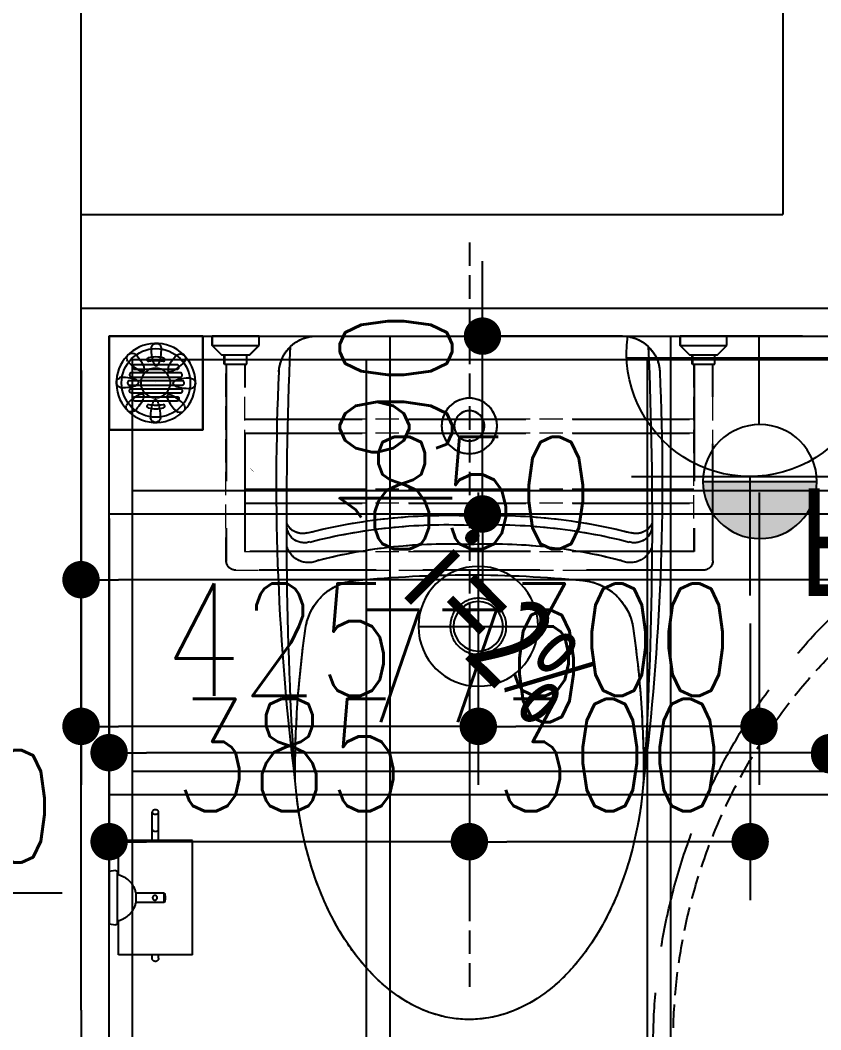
# Model space of a CAD drawing. Header units: inches. Extents: x -2597087 to 134135, y -662679 to 20000.
# Drawn here: x 15353 to 16208, y -36923 to -35845 of the extents above; entities that cross this region are included whole.
import ezdxf
from ezdxf.enums import TextEntityAlignment as Align

# ---------------------------------------------------------------- set-up
doc = ezdxf.new("R2010")
doc.units = ezdxf.units.IN
doc.header["$LTSCALE"] = 100
doc.header["$MEASUREMENT"] = 0
doc.linetypes.add('CENTER', pattern=[50.8, 31.75, -6.35, 6.35, -6.35])
doc.linetypes.add('DASH', pattern=[0.35, 0.25, -0.1])
doc.layers.get('0').update_dxf_attribs({"linetype": 'CONTINUOUS'})
doc.layers.get('Defpoints').update_dxf_attribs({"linetype": 'CONTINUOUS'})
for name, color, linetype in [('-04给水图层', 142, 'CENTER'), ('006地漏', 146, 'CONTINUOUS'), ('EQUIP-动力', 3, 'CONTINUOUS'), ('EQUIP-动力-DIM', 3, 'CONTINUOUS'), ('floor', 8, 'CONTINUOUS'), ('FUR-DIM', 3, 'CONTINUOUS'), ('RC', 1, 'CONTINUOUS'), ('WALL', 7, 'CONTINUOUS'), ('wall-dim', 3, 'CONTINUOUS'), ('WALL-FSL', 1, 'CONTINUOUS'), ('WP_P_PJ', 1, 'CONTINUOUS')]:
    doc.layers.add(name, color=color, linetype=linetype)
doc.layers.add('KBF', color=1, linetype='CONTINUOUS', lineweight=0)
doc.layers.add('平地共', color=1, linetype='CONTINUOUS', lineweight=0)
doc.styles.get("Standard").update_dxf_attribs({"font": 'txt.shx', "width": 0.8, "bigfont": 'GBCBIG.shx'})
doc.styles.add('宋体', font='', dxfattribs={"width": 0.8})
doc.styles.add('繁黑体', font='simhei.ttf')
doc.styles.get('宋体').set_extended_font_data('SimSun')
doc.dimstyles.new('50', dxfattribs={"dimscale": 50, "dimtxt": 2.4, "dimasz": 0.8, "dimexe": 1.25, "dimexo": 0.6, "dimgap": 0.65, "dimtad": 1, "dimdec": 0, "dimdsep": 46, "dimtxsty": 'Standard', "dimblk1": 'DOT', "dimblk2": 'DOT', "dimsah": 1, "dimcen": 2.5, "dimclrd": 3, "dimclre": 3, "dimclrt": 3, "dimadec": 0, "dimazin": 0, "dimtfac": 1, "dimtdec": 0, "dimtix": 1, "dimtmove": 2, "dimatfit": 0, "dimldrblk": 'DOT', "dimfxl": 5, "dimfxlon": 1, "dimarcsym": 0})

# ---------------------------------------------------------------- blocks, each defined once
blk = doc.blocks.new('地漏')
at = {"layer": 'WP_P_PJ', "color": 8}
for p, q in [((24.9, 59.7), (25.3, 59.7)), ((75.1, 59.7), (74.7, 59.7)), ((25.3, 40.3), (24.9, 40.3)), ((74.7, 40.3), (75.1, 40.3))]:
    blk.add_line(p, q, dxfattribs=at)
at = {"layer": 'WP_P_PJ'}
blk.add_lwpolyline([(0, 0), (100, 0), (100, 100), (0, 100)], close=True, dxfattribs=at)
at = {"layer": 'WP_P_PJ', "color": 8}
for points in [[(43.8, 23.9), (43.8, 76.1, 0.414214), (41.8, 78.1), (41.1, 78.1, 0.233794), (39.5, 77.3, 0.16449), (39.1, 76.1), (39.1, 23.9, 0.414214), (41.1, 21.9), (41.8, 21.9, 0.414214), (43.8, 23.9), (43.8, 76.1)], [(52.3, 21.8), (52.3, 78.2, 0.414214), (50.3, 80.2), (49.7, 80.2, 0.233794), (48.1, 79.4, 0.16449), (47.7, 78.2), (47.7, 21.8, 0.414214), (49.7, 19.8), (50.3, 19.8, 0.414214), (52.3, 21.8), (52.3, 78.2)], [(56.2, 23.9), (56.2, 76.1, -0.414214), (58.2, 78.1), (58.9, 78.1, -0.233794), (60.5, 77.3, -0.16449), (60.9, 76.1), (60.9, 23.9, -0.414214), (58.9, 21.9), (58.2, 21.9, -0.414214), (56.2, 23.9), (56.2, 76.1)], [(35.3, 27.4), (35.3, 72.6, 0.414214), (33.3, 74.6), (32.6, 74.6, 0.233794), (31, 73.9, 0.16449), (30.6, 72.6), (30.6, 27.4, 0.414214), (32.6, 25.4), (33.3, 25.4, 0.414214), (35.3, 27.4), (35.3, 72.6)], [(64.7, 27.4), (64.7, 72.6, -0.414214), (66.7, 74.6), (67.4, 74.6, -0.233794), (69, 73.9, -0.16449), (69.4, 72.6), (69.4, 27.4, -0.414214), (67.4, 25.4), (66.7, 25.4, -0.414214), (64.7, 27.4), (64.7, 72.6)]]:
    blk.add_lwpolyline(points, format="xyb", dxfattribs=at)
blk.add_circle((50, 50), 36.7, dxfattribs=at)
for centre, radius, start, end in [((54.2, 50), 31.9, 165.078, 194.7951), ((25.3, 57.7), 2, 90, 165.078), ((24.9, 57.7), 2, 0, 90), ((74.8, 50), 48.5, 170.9042, 189.0958), ((75.1, 57.7), 2, 90, 180), ((25.2, 50), 48.5, 350.9042, 9.0958), ((74.7, 57.7), 2, 14.922, 90), ((45.8, 50), 31.9, 345.2049, 14.922), ((25.3, 42.3), 2, 194.7951, 270), ((24.9, 42.3), 2, 270, 0), ((75.1, 42.3), 2, 180, 270), ((74.7, 42.3), 2, 270, 345.2049)]:
    blk.add_arc(centre, radius, start, end, dxfattribs=at)
blk = doc.blocks.new('54254')
at = {"color": 1, "lineweight": -3}
for p, q in [((-2119688.1, -443344.6), (-2119688.1, -442744.6)), ((-2119673.1, -442744.6), (-2119688.1, -442744.6)), ((-2119673.1, -443344.6), (-2119673.1, -442744.6)), ((-2119673.1, -443344.6), (-2119673.1, -442842.3)), ((-2119673.1, -443324.6), (-2119673.1, -443344.6))]:
    blk.add_line(p, q, dxfattribs=at)
at = {"color": 1, "linetype": 'DASH', "lineweight": -3}
blk.add_line((-2119673.1, -443344.6), (-2120273.1, -443344.6), dxfattribs=at)
at = {"color": 1, "lineweight": -3}
for points in [[(-2119673.1, -442793.5), (-2119633.1, -442793.5), (-2119633.1, -443133.5), (-2119673.1, -443133.5)], [(-2119673.1, -442813.5), (-2119653.1, -442813.5), (-2119653.1, -443113.5), (-2119673.1, -443113.5)], [(-2119673.1, -443133.5), (-2119698.1, -443133.5), (-2119698.1, -443113.5), (-2119673.1, -443113.5)]]:
    blk.add_lwpolyline(points, dxfattribs=at)
at = {"color": 1, "linetype": 'DASH', "lineweight": -3}
blk.add_arc((-2119682.2, -443335.5), 591, 90.573, 180.8774, dxfattribs=at)
blk = doc.blocks.new('A$C39DC2553')
at = {"color": 1, "linetype": 'DASH'}
for p, q in [((33, 89), (33, 9.9)), ((155, 89), (33, 89)), ((155, 89), (155, 9.9)), ((99, 59), (89, 59)), ((89, 59), (89, 28.5)), ((99, 59), (99, 28.5)), ((33, 53), (2.3, 53)), ((33, 46), (2.3, 46)), ((158.5, 53), (155, 53)), ((158.5, 46), (155, 46)), ((89, 28.5), (99, 28.5)), ((69.2, 9.9), (33, 9.9)), ((155, 9.9), (118.8, 9.9))]:
    blk.add_line(p, q, dxfattribs=at)
blk.add_lwpolyline([(65, 7), (66, 0), (122, 0), (123, 7, 0.414214), (121, 9), (67, 9, 0.414214)], format="xyb", close=True, dxfattribs=at)
blk.add_circle((94, 49), 2.5, dxfattribs=at)
for centre, radius, start, end in [((94, 47), 13, 67.3801, 112.6199), ((158.5, 49.5), 3.5, 270, 90), ((94, 3.4), 25.6, 101.2518, 167.3196), ((94, 3.4), 25.6, 12.6804, 78.7482)]:
    blk.add_arc(centre, radius, start, end, dxfattribs=at)
at = {"color": 1, "linetype": 'DASH', "extrusion": (0, 0, -1)}
blk.add_ellipse((2.3, 49.5), major_axis=(0, 3.5), ratio=0.672221, start_param=3.141593, end_param=9.424778, dxfattribs=at)
at = {"color": 1, "linetype": 'DASH'}
blk.add_ellipse((20.7, 49.5), major_axis=(0, 3.5), ratio=0.672221, start_param=3.141593, end_param=6.283185, dxfattribs=at)
blk = doc.blocks.new('$迪奥三期平面$00000740')
at = {"color": 1}
for p in [(0, 163.5), (0, -163.5)]:
    blk.add_line(p, (0, 0), dxfattribs=at)
for radius in [29.6, 16.1]:
    blk.add_circle((95.9, 0), radius, dxfattribs=at)
for centre, radius, start, end in [((155.1, -2371.3), 2577.4, 82.8664, 92.5999), ((40, 163.5), 40, 92.5999, 180), ((197, -4116.4), 4311.6, 86.3006, 92.4712), ((201.9, 176.4), 18.8, 342.3593, 95.9315), ((192.7, 178.4), 18.2, 343.3813, 66.4724), ((217.8, 172), 24.1, 332.2033, 71.9404), ((468.5, -913.5), 1099.7, 89.6519, 98.297), ((793.4, 23.7), 602, 165.6185, 182.2533), ((320.7, 115.7), 60, 100.4701, 174.6079), ((793.4, 23.7), 592, 165.6185, 182.2533), ((773.9, 23.7), 552, 165.6185, 182.4575), ((1633.1, -8.2), 1378.2, 174.6079, 179.6591), ((793.4, -23.7), 602, 177.7467, 194.3815), ((773.9, -23.7), 552, 177.5425, 194.3815), ((1633.1, 8.2), 1378.2, 180.3409, 185.3921), ((793.4, -23.7), 592, 177.7467, 194.3815), ((320.7, -115.7), 60, 185.3921, 259.5299), ((217.8, -172), 24.1, 288.0596, 27.7967), ((40, -163.5), 40, 180, 267.4001), ((201.9, -176.4), 18.8, 264.0685, 17.6407), ((192.7, -178.4), 18.2, 293.5276, 16.6187), ((468.5, 913.5), 1099.7, 261.703, 270.3481), ((197, 4116.4), 4311.6, 267.5288, 273.6994), ((155.1, 2371.3), 2577.4, 267.4001, 277.1336)]:
    blk.add_arc(centre, radius, start, end, dxfattribs=at)
blk.add_ellipse((440.7, 0), major_axis=(-289.3, 0), ratio=0.648116, start_param=1.570796, end_param=4.592942, dxfattribs=at)
blk = doc.blocks.new('_Dot')
at = {"color": 0, "linetype": 'ByBlock', "lineweight": -2}
blk.add_line((-0.5, 0), (-1, 0), dxfattribs=at)
at = {"color": 0, "linetype": 'ByBlock', "const_width": 0.5}
blk.add_lwpolyline([(-0.25, 0, 1), (0.25, 0, 1)], format="xyb", close=True, dxfattribs=at)
blk = doc.blocks.new('*D1181')
at = {"layer": 'Defpoints', "color": 0, "transparency": 16777216}
for p in [(15447.9, -36182.1), (16217.9, -36182.1), (15447.9, -36627.1)]:
    blk.add_point(p, dxfattribs=at)
at = {"layer": 'FUR-DIM', "color": 3, "lineweight": -2, "transparency": 16777216}
for p, q in [((15447.9, -36377.1), (15447.9, -36689.6)), ((16217.9, -36377.1), (16217.9, -36689.6)), ((16177.9, -36627.1), (15487.9, -36627.1))]:
    blk.add_line(p, q, dxfattribs=at)
at = {"layer": 'FUR-DIM', "color": 3, "lineweight": -2, "transparency": 16777216, "xscale": 40, "yscale": 40, "zscale": 40, "rotation": 180}
blk.add_blockref('_Dot', (15447.9, -36627.1), dxfattribs=at)
at = {"layer": 'FUR-DIM', "color": 3, "lineweight": -2, "transparency": 16777216, "xscale": 40, "yscale": 40, "zscale": 40}
blk.add_blockref('_Dot', (16217.9, -36627.1), dxfattribs=at)
at = {"layer": 'FUR-DIM', "color": 3, "transparency": 16777216, "insert": (15832.9, -36534.6), "char_height": 120, "attachment_point": 5}
blk.add_mtext('770', dxfattribs=at)
blk = doc.blocks.new('*D1182')
at = {"layer": 'Defpoints', "color": 0, "transparency": 16777216}
for p in [(16217.9, -36182.1), (17187.9, -36200.2), (17187.9, -36629.3)]:
    blk.add_point(p, dxfattribs=at)
at = {"layer": 'FUR-DIM', "color": 3, "lineweight": -2, "transparency": 16777216}
for p, q in [((16217.9, -36379.3), (16217.9, -36691.8)), ((17187.9, -36379.3), (17187.9, -36691.8)), ((16257.9, -36629.3), (17147.9, -36629.3))]:
    blk.add_line(p, q, dxfattribs=at)
at = {"layer": 'FUR-DIM', "color": 3, "lineweight": -2, "transparency": 16777216, "xscale": 40, "yscale": 40, "zscale": 40, "rotation": 180}
blk.add_blockref('_Dot', (16217.9, -36629.3), dxfattribs=at)
at = {"layer": 'FUR-DIM', "color": 3, "lineweight": -2, "transparency": 16777216, "xscale": 40, "yscale": 40, "zscale": 40}
blk.add_blockref('_Dot', (17187.9, -36629.3), dxfattribs=at)
at = {"layer": 'FUR-DIM', "color": 3, "transparency": 16777216, "insert": (16519.6, -36481.4), "char_height": 120, "attachment_point": 5}
blk.add_mtext('970', dxfattribs=at)
blk = doc.blocks.new('42aaaa')
at = {"color": 8, "ltscale": 5}
for p in [(1580394.5, -156269.3), (1580721.5, -156269.3)]:
    blk.add_line(p, (1580558, -156269.3), dxfattribs=at)
at = {"color": 8, "linetype": 'DASH', "ltscale": 5}
for p, q in [((1580332.7, -156279.3), (1580282.7, -156279.3)), ((1580832.7, -156279.3), (1580782.7, -156279.3)), ((1580297.7, -156509.3), (1580297.7, -156299.3)), ((1580317.7, -156299.3), (1580317.7, -156499.3)), ((1580797.7, -156499.3), (1580797.7, -156299.3)), ((1580817.7, -156299.3), (1580817.7, -156509.3)), ((1580797.7, -156357.9), (1580317.7, -156357.9)), ((1580797.7, -156372.9), (1580317.7, -156372.9)), ((1580797.7, -156432.9), (1580317.7, -156432.9)), ((1580797.7, -156447.9), (1580317.7, -156447.9)), ((1580317.7, -156499.3), (1580797.7, -156499.3)), ((1580307.7, -156519.3), (1580807.7, -156519.3)), ((1580890, -156808.3), (1580890, -156777.7)), ((1580897, -156808.3), (1580897, -156777.7)), ((1580854, -156808.3), (1580933, -156808.3)), ((1580854, -156930.3), (1580854, -156808.3)), ((1580933, -156844.5), (1580933, -156808.3)), ((1580884, -156874.3), (1580884, -156864.3)), ((1580884, -156864.3), (1580914.5, -156864.3)), ((1580914.5, -156864.3), (1580914.5, -156874.3)), ((1580884, -156874.3), (1580914.5, -156874.3)), ((1580933, -156930.3), (1580933, -156894.1)), ((1580854, -156930.3), (1580933, -156930.3)), ((1580890, -156933.8), (1580890, -156930.3)), ((1580897, -156933.8), (1580897, -156930.3))]:
    blk.add_line(p, q, dxfattribs=at)
for points in [[(1580322.7, -156289.3), (1580292.7, -156289.3), (1580282.7, -156279.3), (1580282.7, -156269.3), (1580332.7, -156269.3), (1580332.7, -156279.3)], [(1580822.7, -156289.3), (1580792.7, -156289.3), (1580782.7, -156279.3), (1580782.7, -156269.3), (1580832.7, -156269.3), (1580832.7, -156279.3)]]:
    blk.add_lwpolyline(points, close=True, dxfattribs=at)
for points in [[(1580319.7, -156289.3), (1580319.7, -156299.3), (1580295.7, -156299.3), (1580295.7, -156289.3)], [(1580819.7, -156289.3), (1580819.7, -156299.3), (1580795.7, -156299.3), (1580795.7, -156289.3)]]:
    blk.add_lwpolyline(points, dxfattribs=at)
blk.add_lwpolyline([(1580936, -156840.3), (1580943, -156841.3), (1580943, -156897.3), (1580936, -156898.3, -0.414214), (1580934, -156896.3), (1580934, -156842.3, -0.414214)], format="xyb", close=True, dxfattribs=at)
at = {"color": 8, "ltscale": 5}
for radius in [29.6, 16.1]:
    blk.add_circle((1580558, -156365.2), radius, dxfattribs=at)
at = {"color": 8, "linetype": 'DASH', "ltscale": 5}
blk.add_circle((1580894, -156869.3), 2.5, dxfattribs=at)
at = {"color": 8, "ltscale": 5}
for centre, radius, start, end in [((1580394.5, -156309.3), 40, 90, 177.4001), ((1580721.5, -156309.3), 40, 2.5999, 90), ((1584674.4, -156466.3), 4311.6, 177.5288, 183.6994), ((1576441.6, -156466.3), 4311.6, 356.3006, 2.4712), ((1582929.3, -156424.4), 2577.4, 177.4001, 187.1336), ((1578186.6, -156424.4), 2577.4, 352.8664, 2.5999), ((1580534.3, -157062.7), 602, 87.7467, 104.3815), ((1580581.6, -157062.7), 602, 75.6185, 92.2533), ((1580381.5, -156471.3), 18.8, 174.0685, 287.6407), ((1580379.5, -156462), 18.2, 203.5276, 286.6187), ((1580534.3, -157062.7), 592, 87.7467, 104.3815), ((1580581.6, -157062.7), 592, 75.6185, 92.2533), ((1580734.4, -156471.3), 18.8, 252.3593, 5.9315), ((1580736.4, -156462), 18.2, 253.3813, 336.4724), ((1580386, -156487.2), 24.1, 198.0596, 297.7967), ((1580534.3, -157043.2), 552, 87.5425, 104.3815), ((1580581.6, -157043.2), 552, 75.6185, 92.4575), ((1580730, -156487.2), 24.1, 242.2033, 341.9404), ((1580442.3, -156590), 60, 95.3921, 169.5299), ((1580566.2, -157902.4), 1378.2, 90.3409, 95.3921), ((1580549.8, -157902.4), 1378.2, 84.6079, 89.6591), ((1580673.6, -156590), 60, 10.4701, 84.6079), ((1581471.5, -156737.8), 1099.7, 171.703, 180.3481), ((1579644.5, -156737.8), 1099.7, 359.6519, 8.297)]:
    blk.add_arc(centre, radius, start, end, dxfattribs=at)
at = {"color": 8, "linetype": 'DASH', "ltscale": 5}
for centre, radius, start, end in [((1580307.7, -156509.3), 10, 180, 270), ((1580807.7, -156509.3), 10, 270, 0), ((1580939.6, -156869.3), 25.6, 102.6804, 168.7482), ((1580896, -156869.3), 13, 157.3801, 202.6199), ((1580939.6, -156869.3), 25.6, 191.2518, 257.3196), ((1580893.5, -156933.8), 3.5, 180, 0)]:
    blk.add_arc(centre, radius, start, end, dxfattribs=at)
at = {"color": 8, "linetype": 'DASH', "lineweight": -3, "ltscale": 5}
blk.add_arc((1579718.2, -157026.3), 643.3, 322.6476, 49.0097, dxfattribs=at)
at = {"color": 8, "ltscale": 5}
blk.add_ellipse((1580558, -156710), major_axis=(0, 289.3), ratio=0.648116, start_param=1.570796, end_param=4.592942, dxfattribs=at)
at = {"color": 8, "linetype": 'DASH', "ltscale": 5}
blk.add_ellipse((1580893.5, -156777.7), major_axis=(-3.5, 0), ratio=0.672221, start_param=1.570796326825195, end_param=7.85398163400478, dxfattribs=at)
at = {"color": 8, "linetype": 'DASH', "ltscale": 5, "extrusion": (0, 0, -1)}
blk.add_ellipse((1580893.5, -156796), major_axis=(-3.5, 0), ratio=0.672221, start_param=3.141593, end_param=6.283185, dxfattribs=at)
blk = doc.blocks.new('A$C13D5077C')
at = {"layer": 'EQUIP-动力', "color": 7}
for points in [[(0, 262.5), (0, 135.5)], [(-127, 135.5), (127, 135.5)], [(-132.1, 8.5), (131.5, 8.5)]]:
    blk.add_lwpolyline(points, dxfattribs=at)
blk.add_lwpolyline([(130.5, -13.1, 1.142122), (-130.9, -14.4)], format="xyb", dxfattribs=at)
blk = doc.blocks.new('A$C415A6ACF')
at = {"layer": 'EQUIP-动力', "color": 2}
blk.add_blockref('A$C13D5077C', (84.4, 14.5), dxfattribs=at)
at = {"layer": 'EQUIP-动力', "style": '宋体', "width": 0.8}
blk.add_text('F', height=115.1, rotation=0.0003, dxfattribs=at).set_placement((165.7, 220.2), align=Align.MIDDLE_CENTER)
blk = doc.blocks.new('*D1210')
at = {"layer": 'Defpoints', "color": 0, "transparency": 16777216}
for p in [(15832.9, -36459.1), (16132.9, -36459.1), (15832.9, -36722.2)]:
    blk.add_point(p, dxfattribs=at)
at = {"layer": 'EQUIP-动力-DIM', "color": 3, "lineweight": -2, "transparency": 16777216}
for p, q in [((15832.9, -36489.1), (15832.9, -36784.7)), ((16132.9, -36489.1), (16132.9, -36784.7)), ((16092.9, -36722.2), (15872.9, -36722.2))]:
    blk.add_line(p, q, dxfattribs=at)
at = {"layer": 'EQUIP-动力-DIM', "color": 3, "lineweight": -2, "transparency": 16777216, "xscale": 40, "yscale": 40, "zscale": 40, "rotation": 180}
blk.add_blockref('_Dot', (15832.9, -36722.2), dxfattribs=at)
at = {"layer": 'EQUIP-动力-DIM', "color": 3, "lineweight": -2, "transparency": 16777216, "xscale": 40, "yscale": 40, "zscale": 40}
blk.add_blockref('_Dot', (16132.9, -36722.2), dxfattribs=at)
at = {"layer": 'EQUIP-动力-DIM', "color": 3, "transparency": 16777216, "insert": (15982.9, -36629.7), "char_height": 120, "attachment_point": 5}
blk.add_mtext('300', dxfattribs=at)
blk = doc.blocks.new('*D1258')
at = {"layer": 'Defpoints', "color": 0, "transparency": 16777216}
for p in [(15317.9, -36776.9), (15217.9, -36902.1), (15317.9, -36902.1)]:
    blk.add_point(p, dxfattribs=at)
at = {"layer": 'wall-dim', "color": 3, "lineweight": -2, "transparency": 16777216}
for p, q in [((15217.9, -36872.1), (15217.9, -36714.4)), ((15317.9, -36872.1), (15317.9, -36714.4)), ((15177.9, -36776.9), (15137.9, -36776.9)), ((15217.9, -36776.9), (15317.9, -36776.9)), ((15357.9, -36776.9), (15397.9, -36776.9))]:
    blk.add_line(p, q, dxfattribs=at)
at = {"layer": 'wall-dim', "color": 3, "lineweight": -2, "transparency": 16777216, "xscale": 40, "yscale": 40, "zscale": 40}
blk.add_blockref('_Dot', (15217.9, -36776.9), dxfattribs=at)
at = {"layer": 'wall-dim', "color": 3, "lineweight": -2, "transparency": 16777216, "xscale": 40, "yscale": 40, "zscale": 40, "rotation": 180}
blk.add_blockref('_Dot', (15317.9, -36776.9), dxfattribs=at)
at = {"layer": 'wall-dim', "color": 3, "transparency": 16777216, "insert": (15267.9, -36684.4), "char_height": 120, "attachment_point": 5}
blk.add_mtext('100', dxfattribs=at)
blk = doc.blocks.new('*D1348')
at = {"layer": 'Defpoints', "color": 0, "transparency": 16777216}
for p in [(15417.9, -36188.8), (16267.9, -36188.8), (15417.9, -36442.3)]:
    blk.add_point(p, dxfattribs=at)
at = {"layer": 'wall-dim', "color": 3, "lineweight": -2, "transparency": 16777216}
for p, q in [((15417.9, -36218.8), (15417.9, -36504.8)), ((16267.9, -36218.8), (16267.9, -36504.8)), ((16227.9, -36442.3), (15457.9, -36442.3))]:
    blk.add_line(p, q, dxfattribs=at)
at = {"layer": 'wall-dim', "color": 3, "lineweight": -2, "transparency": 16777216, "xscale": 40, "yscale": 40, "zscale": 40, "rotation": 180}
blk.add_blockref('_Dot', (15417.9, -36442.3), dxfattribs=at)
at = {"layer": 'wall-dim', "color": 3, "lineweight": -2, "transparency": 16777216, "xscale": 40, "yscale": 40, "zscale": 40}
blk.add_blockref('_Dot', (16267.9, -36442.3), dxfattribs=at)
at = {"layer": 'wall-dim', "color": 3, "transparency": 16777216, "insert": (15842.9, -36349.8), "char_height": 120, "attachment_point": 5}
blk.add_mtext('850', dxfattribs=at)
blk = doc.blocks.new('*D1368')
at = {"layer": 'Defpoints', "color": 0, "transparency": 16777216}
for p in [(15747.9, -36182.1), (15846.9, -36182.1), (15747.9, -36372.1)]:
    blk.add_point(p, dxfattribs=at)
at = {"layer": 'floor', "color": 3, "lineweight": -2, "transparency": 16777216}
for p, q in [((15846.9, -36142.1), (15846.9, -36102.1)), ((15777.9, -36182.1), (15909.4, -36182.1)), ((15846.9, -36372.1), (15846.9, -36182.1)), ((15777.9, -36372.1), (15909.4, -36372.1)), ((15846.9, -36412.1), (15846.9, -36452.1))]:
    blk.add_line(p, q, dxfattribs=at)
at = {"layer": 'floor', "color": 3, "lineweight": -2, "transparency": 16777216, "xscale": 40, "yscale": 40, "zscale": 40}
for p, rotation in [((15846.9, -36182.1), 270), ((15846.9, -36372.1), 90)]:
    blk.add_blockref('_Dot', p, dxfattribs=dict(at, rotation=rotation))
at = {"layer": 'floor', "color": 3, "transparency": 16777216, "insert": (15754.4, -36277.1), "char_height": 120, "attachment_point": 5, "rotation": 90}
blk.add_mtext('190', dxfattribs=at)
blk = doc.blocks.new('dsafad5s64f64dsa64f')
at = {"layer": '-04给水图层', "linetype": 'Continuous'}
h = blk.add_hatch(color=251, dxfattribs=at)
edge = h.paths.add_edge_path(flags=17)
edge.add_line((9920.8, -56344.6), (9799, -56344.6))
edge = h.paths.add_edge_path()
edge.add_line((9799, -56344.6), (9920.8, -56344.6))
edge.add_arc((9859.9, -56344.6), 60.9, 180, 360, ccw=False)
at = {"layer": '-04给水图层', "color": 4, "linetype": 'Continuous'}
for p, q in [((9814.2, -56189.2), (9904.1, -56189.2)), ((9860.8, -56283.6), (9860.8, -56189.2))]:
    blk.add_line(p, q, dxfattribs=at)
blk.add_lwpolyline([(9920.8, -56344.6), (9799, -56344.6)], dxfattribs=at)
blk.add_circle((9859.9, -56344.6), 60.9, dxfattribs=at)
blk = doc.blocks.new('*D1534')
at = {"layer": '-04给水图层', "color": 3, "lineweight": -2, "transparency": 16777216}
for p, q in [((15842.4, -36349), (15842.4, -36661.5)), ((16142.4, -36349), (16142.4, -36661.5)), ((16102.4, -36599), (15882.4, -36599))]:
    blk.add_line(p, q, dxfattribs=at)
at = {"layer": 'Defpoints', "color": 0, "transparency": 16777216}
for p in [(15842.4, -36229.3), (16142.4, -36229.3), (15842.4, -36599)]:
    blk.add_point(p, dxfattribs=at)
at = {"layer": '-04给水图层', "color": 3, "lineweight": -2, "transparency": 16777216, "xscale": 40, "yscale": 40, "zscale": 40}
for p, rotation in [((15842.4, -36599), 179.9999999999986), ((16142.4, -36599), 359.9999999999986)]:
    blk.add_blockref('_Dot', p, dxfattribs=dict(at, rotation=rotation))
at = {"layer": '-04给水图层', "color": 3, "transparency": 16777216, "insert": (15992.4, -36506.5), "char_height": 120, "attachment_point": 5}
blk.add_mtext('300', dxfattribs=at)
blk = doc.blocks.new('*D1535')
at = {"layer": '-04给水图层', "color": 3, "lineweight": -2, "transparency": 16777216}
for p, q in [((15417.9, -36446.4), (15417.9, -36661.5)), ((15842.4, -36446.4), (15842.4, -36661.5)), ((15802.4, -36599), (15457.9, -36599))]:
    blk.add_line(p, q, dxfattribs=at)
at = {"layer": 'Defpoints', "color": 0, "transparency": 16777216}
for p in [(15417.9, -36416.4), (15842.4, -36416.4), (15417.9, -36599)]:
    blk.add_point(p, dxfattribs=at)
at = {"layer": '-04给水图层', "color": 3, "lineweight": -2, "transparency": 16777216, "xscale": 40, "yscale": 40, "zscale": 40}
for p, rotation in [((15417.9, -36599), 179.9999999999637), ((15842.4, -36599), 359.9999999999637)]:
    blk.add_blockref('_Dot', p, dxfattribs=dict(at, rotation=rotation))
at = {"layer": '-04给水图层', "color": 3, "transparency": 16777216, "insert": (15630.1, -36506.5), "char_height": 120, "attachment_point": 5}
blk.add_mtext('425', dxfattribs=at)
blk = doc.blocks.new('5df5d5fd5f5dadsfsadfdsa')
at = {"layer": '-04给水图层', "color": 4, "linetype": 'ByBlock', "ltscale": 150}
blk.add_circle((7365.6, 17460), 64, dxfattribs=at)
at = {"layer": '-04给水图层', "color": 4, "ltscale": 150}
blk.add_circle((7365.6, 17460), 30, dxfattribs=at)
at = {"layer": '006地漏', "color": 8, "ltscale": 0.3}
for points in [[(7365.6, 17524), (7365.6, 17396)], [(7301.6, 17460), (7429.6, 17460)]]:
    blk.add_lwpolyline(points, dxfattribs=at)
at = {"layer": '006地漏', "ltscale": 0.3}
blk.add_circle((7365.6, 17460), 26.5, dxfattribs=at)
blk = doc.blocks.new('A$C5A370B41')
at = {"color": 251, "ltscale": 5}
for p, q in [((44, 87.4), (44.7, 89)), ((55.1, 87.4), (54.4, 89)), ((27.1, 80), (25.5, 80.7)), ((72.3, 80.7), (73.8, 81.3)), ((19.3, 72.3), (18.7, 73.8)), ((80, 72.9), (80.7, 74.5)), ((12.6, 55.1), (11, 54.4)), ((87.4, 56), (89, 55.3)), ((12.6, 44), (11, 44.7)), ((50, 50), (50, 50)), ((50, 50), (50, 50)), ((50, 50), (50, 50)), ((50, 50), (50, 50)), ((87.4, 44.9), (89, 45.6)), ((20, 27.1), (19.3, 25.5)), ((80.7, 27.7), (81.3, 26.2)), ((27.7, 19.3), (26.2, 18.7)), ((44.9, 12.6), (45.6, 11)), ((56, 12.6), (55.3, 11)), ((72.9, 20), (74.5, 19.3))]:
    blk.add_line(p, q, dxfattribs=at)
at = {"ltscale": 5}
blk.add_lwpolyline([(100, 100), (0, 100), (0, 0), (100, 0)], close=True, dxfattribs=at)
at = {"color": 251, "ltscale": 5}
for centre, major_axis, start_param, end_param in [((50, 50), (42.1, 3.5), -0.016227, 6.266958), ((49.6, 87), (3.72, 3.72), 5.892931, 8.244236), ((23.5, 75.8), (3.72, 3.72), 0.395144, 2.746449), ((75.8, 76.5), (3.72, 3.72), 5.107533, 7.458838), ((50.4, 50), (-11.2, 11.2), 1.570796326784468, 7.853981633964052), ((13, 49.6), (-3.72, 3.72), -0.390255, 1.961051), ((87, 50.4), (-3.72, 3.72), 2.751338, 5.102644), ((24.2, 23.5), (3.72, 3.72), 1.96594, 4.317245), ((76.5, 24.2), (3.72, 3.72), 3.536736, 5.888042), ((50.4, 13), (3.72, 3.72), 2.751338, 5.102644)]:
    blk.add_ellipse(centre, major_axis=major_axis, ratio=1, start_param=start_param, end_param=end_param, dxfattribs=at)
at = {"color": 251, "ltscale": 5, "extrusion": (0, 0, -1)}
for centre, major_axis, start_param, end_param in [((49.6, 87.4), (0, 19.2), 1.570796, 4.712389), ((23.2, 76.2), (-13.6, 13.6), 1.570796, 4.712389), ((76.2, 76.8), (13.6, 13.6), 1.570796, 4.712389), ((12.6, 49.6), (-19.2, 0), 1.570796, 4.712389), ((87.4, 50.4), (-19.2, 0), 4.712389, 7.853982), ((23.8, 23.2), (13.6, 13.6), -1.570796, 1.570796), ((50.4, 12.6), (0, 19.2), 4.712389, 7.853982), ((76.8, 23.8), (-13.6, 13.6), 4.712389, 7.853982)]:
    blk.add_ellipse(centre, major_axis=major_axis, ratio=0.286893, start_param=start_param, end_param=end_param, dxfattribs=at)
blk = doc.blocks.new('A$C566B0CA4')
at = {"color": 8, "linetype": 'DASH'}
for p, q in [((0, 240), (50, 240)), ((500, 240), (550, 240)), ((15, 220), (15, 10)), ((35, 20), (35, 220)), ((515, 220), (515, 20)), ((535, 10), (535, 220)), ((35, 161.4), (515, 161.4)), ((35, 146.4), (515, 146.4)), ((35, 86.4), (515, 86.4)), ((35, 71.4), (515, 71.4)), ((515, 20), (35, 20)), ((525, 0), (25, 0))]:
    blk.add_line(p, q, dxfattribs=at)
for points in [[(10, 230), (40, 230), (50, 240), (50, 250), (0, 250), (0, 240)], [(510, 230), (540, 230), (550, 240), (550, 250), (500, 250), (500, 240)]]:
    blk.add_lwpolyline(points, close=True, dxfattribs=at)
for points in [[(13, 230), (13, 220), (37, 220), (37, 230)], [(513, 230), (513, 220), (537, 220), (537, 230)]]:
    blk.add_lwpolyline(points, dxfattribs=at)
for centre, start, end in [((25, 10), 180, 270), ((525, 10), 270, 360)]:
    blk.add_arc(centre, 10, start, end, dxfattribs=at)
blk = doc.blocks.new('*D1586')
at = {"layer": 'Defpoints', "color": 0, "ltscale": 5, "transparency": 16777216}
for p in [(15447.9, -36603.1), (15832.9, -36603.1), (15447.9, -36722.2)]:
    blk.add_point(p, dxfattribs=at)
at = {"layer": 'EQUIP-动力-DIM', "color": 3, "lineweight": -2, "ltscale": 5, "transparency": 16777216}
for p, q in [((15447.9, -36633.1), (15447.9, -36784.7)), ((15832.9, -36633.1), (15832.9, -36784.7)), ((15792.9, -36722.2), (15487.9, -36722.2))]:
    blk.add_line(p, q, dxfattribs=at)
at = {"layer": 'EQUIP-动力-DIM', "color": 3, "lineweight": -2, "ltscale": 5, "transparency": 16777216, "xscale": 40, "yscale": 40, "zscale": 40, "rotation": 180}
blk.add_blockref('_Dot', (15447.9, -36722.2), dxfattribs=at)
at = {"layer": 'EQUIP-动力-DIM', "color": 3, "lineweight": -2, "ltscale": 5, "transparency": 16777216, "xscale": 40, "yscale": 40, "zscale": 40}
blk.add_blockref('_Dot', (15832.9, -36722.2), dxfattribs=at)
at = {"layer": 'EQUIP-动力-DIM', "color": 3, "ltscale": 5, "transparency": 16777216, "insert": (15640.4, -36629.7), "char_height": 120, "attachment_point": 5}
blk.add_mtext('385', dxfattribs=at)

msp = doc.modelspace()

# ---------------------------------------------------------------- hatches: boundary and pattern name
at = {"layer": 'floor'}
h = msp.add_hatch(dxfattribs=at)
h.set_pattern_fill('_USER', color=256, scale=300, double=1, pattern_type=0)
h.set_pattern_definition([(0, (15447.9, -37872.1), (0, 300), []), (90, (15447.9, -37872.1), (-300, 2e-14), [])])
h.paths.add_polyline_path([(15447.895, -36182.103), (16117.895, -36182.103), (16117.895, -36182.103), (16217.895, -36182.103), (16217.897, -36491.883), (16627.897, -36972.108), (17037.896, -36972.098), (17037.897, -36972.098), (17037.897, -36972.103), (17187.895, -36972.103), (17187.895, -37872.103), (15472.895, -37872.103), (15472.895, -37035.103), (15469.895, -37032.103), (15447.895, -37032.103)])
at = {"layer": 'RC'}
h = msp.add_hatch(dxfattribs=at)
h.set_pattern_fill('_USER', color=8, scale=300, double=1, pattern_type=0)
h.set_pattern_definition([(0, (16322.9, -37547.1), (0, 300), []), (90, (16322.9, -37547.1), (-300, 2e-14), [])])
h.paths.add_polyline_path([(15472.895, -37847.103), (15472.895, -36207.103), (16322.895, -36207.103), (16322.895, -35857.103), (16672.895, -35857.103), (17162.895, -35857.103), (17162.895, -36867.098), (17162.895, -36997.103), (17162.895, -37847.103)])

# ---------------------------------------------------------------- linework, layer by layer
at = {"layer": 'EQUIP-动力-DIM', "color": 8, "linetype": 'DASH'}
msp.add_line((15832.895, -36082.103), (15832.895, -36886.574), dxfattribs=at)
at = {"layer": 'floor'}
msp.add_lwpolyline([(15447.895, -36182.103), (16117.895, -36182.103), (16117.895, -36182.103), (16217.895, -36182.103), (16217.897, -36491.883), (16627.897, -36972.108), (17037.896, -36972.098), (17037.897, -36972.098), (17037.897, -36972.103), (17187.895, -36972.103), (17187.895, -37872.103), (15472.895, -37872.103), (15472.895, -37035.103), (15469.895, -37032.103), (15447.895, -37032.103)], close=True, dxfattribs=at)
at = {"layer": 'floor', "color": 1, "elevation": 0}
msp.add_lwpolyline([(15914.483, -36638.983, 0, 0, 0), (15700.845, -36425.346, 38.503, 0, 0), (15600.371, -36325.441, 0, 0, 0)], format="xyseb", dxfattribs=at)
at = {"layer": 'RC', "color": 8}
msp.add_lwpolyline([(15472.895, -37847.103), (15472.895, -36207.103), (16322.895, -36207.103), (16322.895, -35857.103), (16672.895, -35857.103), (16672.895, -35857.103), (17162.895, -35857.103), (17162.895, -36867.098), (17162.895, -36867.098), (17162.895, -36997.103), (17162.895, -36997.103), (17162.895, -37847.103)], close=True, dxfattribs=at)
at = {"layer": 'WALL'}
for p, q in [((15417.895, -36902.103), (15417.895, -35802.103)), ((16167.895, -35802.103), (16167.895, -36052.103)), ((15417.895, -36052.103), (16167.895, -36052.103)), ((15417.895, -36152.103), (15417.895, -36052.103)), ((15417.895, -36152.103), (16267.895, -36152.103)), ((15417.895, -36902.103), (15417.895, -37062.103))]:
    msp.add_line(p, q, dxfattribs=at)
at = {"layer": 'WALL-FSL'}
msp.add_lwpolyline([(15417.895, -37062.103), (15447.895, -37062.103), (15447.895, -36182.103), (16297.895, -36182.103), (16297.895, -35832.103), (16647.895, -35832.103), (16647.895, -35232.103), (17187.895, -35232.103), (17187.895, -36972.098)], dxfattribs=at)

# ---------------------------------------------------------------- block references
at = {"layer": '-04给水图层', "xscale": -1}
msp.add_blockref('42aaaa', (1596390.859, 120087.209), dxfattribs=at)
at = {"layer": '-04给水图层', "ltscale": 150, "xscale": -1}
msp.add_blockref('dsafad5s64f64dsa64f', (26003.183, 20007.11), dxfattribs=at)
at = {"layer": '-04给水图层', "linetype": 'ByBlock', "ltscale": 150, "xscale": -1, "rotation": 90}
msp.add_blockref('5df5d5fd5f5dadsfsadfdsa', (33302.384, -29126.543), dxfattribs=at)
at = {"layer": '006地漏', "extrusion": (0, 0, -1), "zscale": -1}
msp.add_blockref('A$C5A370B41', (-15547.895, -36282.103), dxfattribs=at)
at = {"layer": 'EQUIP-动力', "xscale": -1}
msp.add_blockref('42aaaa', (1596390.859, 120087.209), dxfattribs=at)
at = {"layer": 'EQUIP-动力', "color": 2, "xscale": -1, "rotation": 179.978722602513}
msp.add_blockref('A$C415A6ACF', (16048.62, -36182.051), dxfattribs=at)
at = {"layer": 'KBF', "xscale": -1}
msp.add_blockref('A$C566B0CA4', (16107.669, -36432.103), dxfattribs=at)
for name, p, rotation in [('$迪奥三期平面$00000740', (15832.895, -36182.103), 90), ('54254', (1034920.093, -1948141.882), 129.861638001715)]:
    msp.add_blockref(name, p, dxfattribs=dict(at, rotation=rotation))
at = {"layer": 'KBF', "rotation": 270}
msp.add_blockref('A$C39DC2553', (15447.895, -36688.106), dxfattribs=at)
at = {"layer": '平地共', "linetype": 'DASH', "extrusion": (0, 0, -1), "xscale": -1, "zscale": -1, "rotation": 90}
msp.add_blockref('地漏', (-15447.895, -36182.103), dxfattribs=at)

# ---------------------------------------------------------------- texts
at = {"layer": 'floor', "color": 1, "style": '繁黑体', "width": 0.8}
msp.add_text('i=2%%% ', height=100.2674, rotation=314.950458, dxfattribs=at).set_placement((15879.451, -36507.402, 0), align=Align.MIDDLE_CENTER)

# ---------------------------------------------------------------- dimensions: what is measured, and where the dimension line sits
at = {"layer": '-04给水图层'}
for p1, p2, distance, picture, middle in [((16142.36, -36229.311), (15842.36, -36229.311), 369.736, '*D1534', (15992.36, -36506.547)), ((15842.36, -36416.447), (15417.895, -36416.447), 182.6, '*D1535', (15630.128, -36506.547))]:
    dim = msp.add_aligned_dim(p1=p1, p2=p2, distance=distance, dimstyle='50', override={"dimrnd": 5}, dxfattribs=at)
    dim.commit()
    dim.dimension.update_dxf_attribs({"geometry": picture, "text_midpoint": middle})
at = {"layer": 'EQUIP-动力-DIM'}
dim = msp.add_linear_dim(base=(15832.895, -36722.194), p1=(16132.895, -36459.125), p2=(15832.895, -36459.125), angle=180, dimstyle='50', dxfattribs=at)
dim.commit()
dim.dimension.update_dxf_attribs({"geometry": '*D1210', "text_midpoint": (15982.895, -36629.694)})
at = {"layer": 'EQUIP-动力-DIM', "ltscale": 5}
dim = msp.add_linear_dim(base=(15447.895, -36722.194), p1=(15832.895, -36603.14), p2=(15447.895, -36603.14), dimstyle='50', override={"dimfxl": 4, "dimarcsym": 2}, dxfattribs=at)
dim.commit()
dim.dimension.update_dxf_attribs({"geometry": '*D1586', "text_midpoint": (15640.395, -36629.694)})
at = {"layer": 'floor'}
dim = msp.add_linear_dim(base=(15846.856, -36182.103), p1=(15747.895, -36372.103), p2=(15747.895, -36182.103), angle=90, dimstyle='50', override={"dimarcsym": 2}, dxfattribs=at)
dim.commit()
dim.dimension.update_dxf_attribs({"geometry": '*D1368', "text_midpoint": (15754.356, -36277.103)})
at = {"layer": 'FUR-DIM'}
dim = msp.add_linear_dim(base=(15447.895, -36627.063), p1=(16217.897, -36182.103), p2=(15447.895, -36182.103), angle=180, dimstyle='50', dxfattribs=at)
dim.commit()
dim.dimension.update_dxf_attribs({"geometry": '*D1181', "text_midpoint": (15832.896, -36534.563)})
dim = msp.add_linear_dim(base=(17187.895, -36629.31), p1=(16217.895, -36182.103), p2=(17187.895, -36200.212), angle=180, dimstyle='50', dxfattribs=at)
dim.commit()
dim.dimension.update_dxf_attribs({"geometry": '*D1182', "text_midpoint": (16519.634, -36481.391), "dimtype": 160})
at = {"layer": 'wall-dim'}
for base, p1, p2, picture, middle in [((15417.895, -36442.331), (16267.895, -36188.765), (15417.895, -36188.765), '*D1348', (15842.895, -36349.831)), ((15317.895, -36776.944), (15217.895, -36902.103), (15317.895, -36902.103), '*D1258', (15267.895, -36684.444))]:
    dim = msp.add_linear_dim(base=base, p1=p1, p2=p2, angle=180, dimstyle='50', override={"dimfxl": 250, "dimarcsym": 2}, dxfattribs=at)
    dim.commit()
    dim.dimension.update_dxf_attribs({"geometry": picture, "text_midpoint": middle})

doc.saveas('drawing.dxf')
